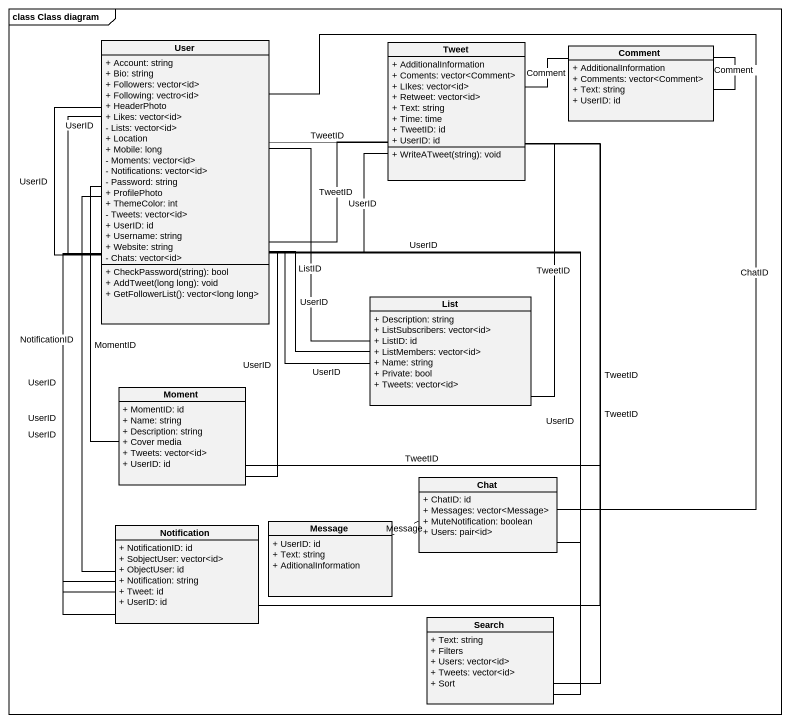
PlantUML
@startuml
mainframe class Class diagram
hide circle
hide empty members
skinparam classAttributeIconSize 0
class User {
  + Account: string
  + Bio: string
  + Followers: vector<id>
  + Following: vectro<id>
  + HeaderPhoto
  + Likes: vector<id>
  - Lists: vector<id>
  + Location
  + Mobile: long
  - Moments: vector<id>
  - Notifications: vector<id>
  - Password: string
  + ProfilePhoto
  + ThemeColor: int
  - Tweets: vector<id>
  + UserID: id
  + Username: string
  + Website: string
  - Chats: vector<id>
  + CheckPassword(string): bool
  + AddTweet(long long): void
  + GetFollowerList(): vector<long long>
}
class Tweet {
  + AdditionalInformation
  + Coments: vector<Comment>
  + LIkes: vector<id>
  + Retweet: vector<id>
  + Text: string
  + Time: time
  + TweetID: id
  + UserID: id
  + WriteATweet(string): void
}
class Comment {
  + AdditionalInformation
  + Comments: vector<Comment>
  + Text: string
  + UserID: id
}
class List {
  + Description: string
  + ListSubscribers: vector<id>
  + ListID: id
  + ListMembers: vector<id>
  + Name: string
  + Private: bool
  + Tweets: vector<id>
}
class Moment {
  + MomentID: id
  + Name: string
  + Description: string
  + Cover media
  + Tweets: vector<id>
  + UserID: id
}
class Chat {
  + ChatID: id
  + Messages: vector<Message>
  + MuteNotification: boolean
  + Users: pair<id>
}
class Notification {
  + NotificationID: id
  + SobjectUser: vector<id>
  + ObjectUser: id
  + Notification: string
  + Tweet: id
  + UserID: id
}
class Message {
  + UserID: id
  + Text: string
  + AditionalInformation
}
class Search {
  + Text: string
  + Filters
  + Users: vector<id>
  + Tweets: vector<id>
  + Sort
}
User -- User : UserID
User -- User : UserID
User -right- Tweet : TweetID
User -right- Tweet : TweetID
User -- Moment : MomentID
User -- Chat : ChatID
User -- Chat : UserID
User -- Notification : UserID
User -- Notification : UserID
User -- Notification : UserID
User -- Notification : NotificationID
User -- Search : UserID
Tweet -left- User : UserID
Tweet -right- Comment : Comment
Tweet -- Search : TweetID
Comment -- Comment : Comment
List -up- User : UserID
List -up- User : UserID
List -up- User : ListID
List -up- Tweet : TweetID
Moment -up- User : UserID
Moment -up- Tweet : TweetID
Chat -left- Message : Message
Notification -up- Tweet : TweetID
@enduml
